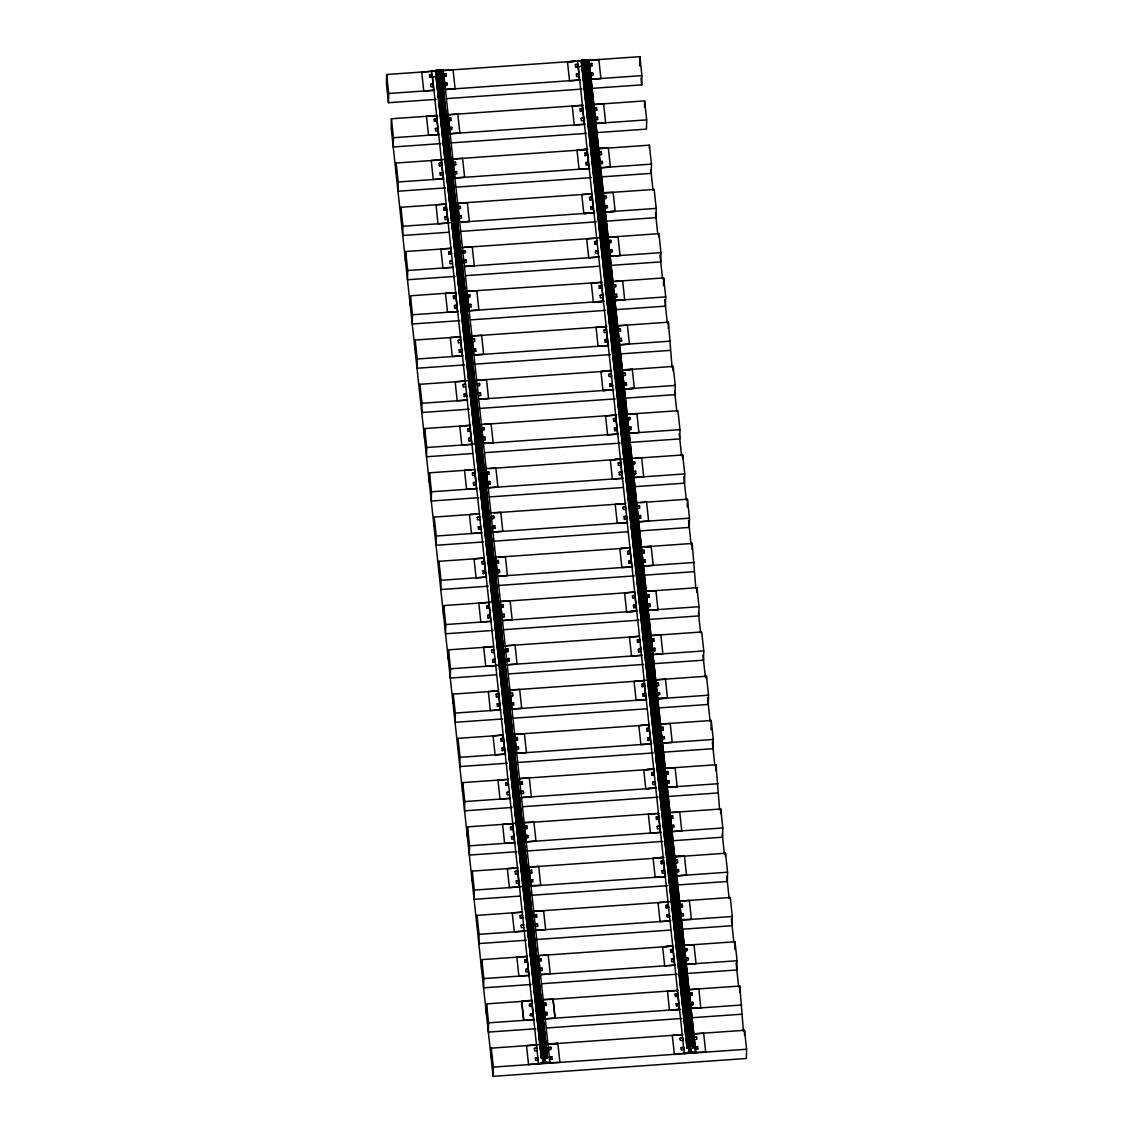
<?xml version="1.0" encoding="UTF-8"?>
<svg xmlns="http://www.w3.org/2000/svg" width="1133" height="1133" viewBox="0 0 1133 1133"><rect width="100%" height="100%" fill="white"/><g stroke="black" fill="none" stroke-linecap="round" stroke-linejoin="round"><path stroke-width="1.5" d="M435.95 71.025L386.65 74.509L386.424 83.757L388.463 102.721L435.95 99.378M388.463 102.721L388.69 93.472L386.65 74.509M437.126 115.538L391.409 118.767L391.182 128.015L493.11 1076.35L746.35 1058.491L746.576 1049.243L744.537 1030.279L693.538 1033.877M391.409 118.767L393.448 137.73L393.222 146.978L440.709 143.622M395.941 172.273L396.168 163.025L441.884 159.795M396.168 163.025L398.207 181.988L397.98 191.236L445.453 187.88M400.7 216.516L400.926 207.282L446.6 204.053M400.926 207.282L402.951 226.246L402.739 235.494L448.456 232.265M405.444 260.774L405.671 251.526L451.401 248.311M405.671 251.526L407.71 270.504L407.483 279.752L454.97 276.395M410.203 305.032L410.429 295.784L456.103 292.569M410.429 295.784L412.469 314.762L412.242 323.996L459.729 320.653M414.961 349.29L415.188 340.042L460.919 336.813M415.188 340.042L417.227 359.005L417.001 368.253L464.488 364.911M419.72 393.548L419.946 384.299L465.621 381.085M429.577 74.82L432.055 74.523L429.577 74.82L429.804 77.299L432.282 76.633L429.804 77.299M419.946 384.299L421.986 403.263L421.759 412.511L469.246 409.169M430.597 84.309L433.075 84.012L430.597 84.309L430.823 86.788L433.288 86.618M431.645 71.337L421.717 72.03L423.756 91.008L433.684 90.3M432.494 77.398L437.395 75.784M424.478 437.805L424.705 428.557L470.422 425.328M434.336 119.078L436.814 118.781L434.336 119.078C432.608 123.582 440.638 120.126 434.562 121.189M424.705 428.557L426.744 447.521L426.518 456.769L472.234 453.54M435.355 128.567L437.834 128.27L435.355 128.567L435.582 131.046L438.046 130.876M436.403 115.594L426.475 116.288L428.515 135.252L438.443 134.558M429.237 482.063L429.464 472.815L471.625 469.841M439.094 163.336L441.573 163.039L439.094 163.336L439.321 165.815L441.799 165.149L439.321 165.815M441.459 71.747L441.388 70.133L547.466 1058.024M429.464 472.815L431.503 491.779L431.276 501.027L478.749 497.67M440.114 172.825L442.592 172.528L440.114 172.825L440.34 175.303M443.13 70.529L453.058 69.821L455.098 88.799L445.17 89.493M441.162 159.852L431.234 160.546L433.273 179.51L443.201 178.816M443.98 76.591L443.768 75.826L446.232 75.769L443.754 76.322M433.996 526.307L434.222 517.073L476.426 514.085M444.773 85.811L447.252 85.258L447.025 83.148L444.561 83.205M442.805 175.119L440.34 174.935M446.005 73.673L443.527 74.212L446.005 73.673L446.232 76.152M443.853 207.594L446.331 207.297L443.853 207.594L444.065 210.072L446.558 209.407L444.065 210.072M447.025 83.148L444.547 83.7M434.222 517.073L436.247 536.036L436.035 545.285L483.508 541.928M444.872 217.083L447.351 216.785L444.872 217.083L445.085 219.561L447.563 219.377M447.889 114.787L457.817 114.079L459.856 133.043L449.928 133.751M445.92 204.11L435.993 204.804L438.032 223.768L447.96 223.074M438.74 570.565L438.967 561.317L482.899 558.229M449.532 130.054L452.01 129.516L451.784 127.406L449.319 127.463L451.784 127.406M450.764 117.917L448.286 118.469L450.764 117.917L450.991 120.41L448.512 120.58L450.991 120.41M448.753 251.823L451.231 251.526L448.753 251.823L448.98 254.302L451.458 253.636L448.98 254.302M438.967 561.317L441.006 580.294L440.779 589.542L488.266 586.186M449.773 261.312L452.251 261.015L449.773 261.312L449.999 263.791L452.464 263.607M452.648 159.031L462.576 158.337L464.615 177.3L454.687 178.008M450.821 248.339L440.893 249.033L442.932 267.997L452.86 267.303M443.499 614.822L443.725 605.574L489.456 602.359M454.291 174.312L456.769 173.774L456.542 171.664L454.078 171.72L456.542 171.664M455.523 162.175L453.044 162.727L455.523 162.175L455.735 164.653L453.271 164.837L455.735 164.653M453.37 296.11L455.848 295.812L453.37 296.11L453.582 298.588L456.075 297.908L453.582 298.588M443.725 605.574L445.765 624.552L445.538 633.786L493.025 630.444M454.39 305.584L456.854 305.287L454.39 305.584L454.602 308.063L457.081 307.397L454.602 308.063M457.406 203.289L467.334 202.595L469.374 221.558L459.46 221.771L457.42 202.793M455.438 292.611L445.496 293.32L447.535 312.283L457.477 311.575M458.029 209.095L460.508 208.543L460.281 206.433L457.817 206.489L460.281 206.433M448.257 659.08L448.484 649.832L492.402 646.731M459.049 218.57L461.528 218.032L461.301 215.921L458.837 215.964L461.301 215.921M458.129 340.367L460.593 340.07L458.129 340.367L458.341 342.846L460.819 342.662M448.484 649.832L450.523 668.796L450.297 678.044L496.027 674.829M459.148 349.842L461.613 349.545L459.148 349.842L459.361 352.321L461.839 351.655L459.361 352.321M460.196 336.869L450.254 337.577L452.294 356.541L462.222 355.833M462.306 247.518L472.234 246.824L474.274 265.788L464.346 266.496M462.703 251.214L465.181 250.662C467.504 253.75 461.329 254.217 462.703 251.214L465.181 250.662M463.949 262.799L463.737 260.193L466.201 260.151L466.428 262.629L463.964 262.304M453.016 703.338L453.242 694.09L498.237 690.918M463.029 384.597L465.507 384.299L463.029 384.597L463.241 387.075L465.72 386.891M453.242 694.09L455.282 713.054L455.055 722.302L502.542 718.959M466.201 260.151L463.723 260.689M464.048 394.072L466.527 393.774L464.048 394.072L464.261 396.55L466.754 395.884L464.261 396.55M468.949 310.768L478.891 310.074L476.851 291.11L466.923 291.308L601.92 282.287M467.532 297.597L470.025 297.058L469.798 294.948L467.32 294.991M457.774 747.596L458.001 738.348L502.995 735.175M467.136 400.062L457.208 400.77L455.169 381.807L468.382 380.617M469.798 294.948L467.306 295.486M467.632 428.869L470.11 428.571L467.632 428.869L467.858 431.347L470.322 431.177M468.34 304.48L470.818 304.423L468.326 304.975M458.001 738.348L460.04 757.311L459.814 766.559L507.301 763.217M471.031 306.916L468.552 307.085L471.031 306.916L470.818 304.423M468.651 438.358L471.13 438.06L468.651 438.358L468.878 440.836L471.356 440.171L468.878 440.836M471.682 335.807L481.61 335.354L483.635 354.332L473.707 355.026L608.747 345.508M469.699 425.385L459.771 426.079L461.811 445.042L471.739 444.348L469.713 424.889M472.291 341.854L474.769 341.316L474.543 339.206L472.079 339.249L474.543 339.206M462.533 791.854L462.76 782.606L508.25 779.391M472.39 473.127L474.869 472.829L472.39 473.127L472.617 475.605L475.081 475.435M475.563 348.681L473.084 349.233L475.563 348.681L475.789 351.159L473.311 351.343L475.789 351.159M462.76 782.606L464.799 801.569L464.572 810.817L512.045 807.461M473.41 482.616L475.888 482.318L473.41 482.616L473.636 485.094L476.115 484.428L473.636 485.094M474.458 469.643L464.53 470.337L466.569 489.3L476.497 488.606M476.582 380.051L486.51 379.597L488.55 398.561L478.622 399.255M476.979 383.974L479.457 383.436C481.766 386.523 475.591 386.99 476.979 383.974L479.457 383.436M477.999 393.463L480.477 392.91L480.689 395.403L478.225 395.573L477.999 393.463L480.477 392.91M467.292 836.097L467.518 826.863L513.192 823.634M478.225 395.573L480.689 395.403M477.305 517.356L479.769 517.059L477.305 517.356L477.517 519.835L479.981 519.665M467.518 826.863L469.544 845.827L469.331 855.075L516.804 851.719M478.324 526.845L480.789 526.548L478.324 526.845L478.537 529.323L481.015 528.658L478.537 529.323M481.185 424.323L491.113 423.869L493.152 442.833L483.239 443.045L481.199 424.082M479.372 513.872L469.43 514.566L471.47 533.53L481.398 532.836M481.808 430.37L484.287 429.818L484.06 427.707L481.596 427.764L484.06 427.707M472.036 880.355L472.263 871.107L517.993 867.892M481.907 561.642L484.386 561.345L481.907 561.642L482.12 564.121L484.598 563.951M485.08 437.196L482.601 437.749L485.08 437.196L485.306 439.675L482.828 439.845L485.306 439.675M472.263 871.107L474.302 890.085L474.076 899.333L519.806 896.104M482.927 571.117L485.406 570.82L482.927 571.117L483.14 573.61L485.632 572.93L483.14 573.61M485.944 468.58L495.872 468.127L497.911 487.091L487.983 487.799M483.975 557.903L474.047 558.852L476.087 577.816L486.015 577.122M476.795 924.613L477.021 915.365L522.695 912.15M488.819 471.965L486.34 472.518L488.819 471.965L489.031 474.444L486.581 474.132M486.666 605.9L489.144 605.603L486.666 605.9L486.878 608.379L489.371 607.699L486.878 608.379M489.838 481.454L487.36 482.007L489.838 481.454L490.051 483.933L487.587 484.103L490.051 483.933M477.021 915.365L479.061 934.343L478.834 943.577L526.321 940.234M487.686 615.375L490.15 615.077L487.686 615.375L487.898 617.853L490.377 617.188L487.898 617.853M488.734 602.402L478.792 603.11L480.831 622.074L490.773 621.366M490.858 512.81L500.786 512.357L502.811 531.32L492.883 532.028M491.24 516.747L493.719 516.195C496.042 519.282 489.867 519.75 491.24 516.747L493.719 516.195M481.553 968.871L481.78 959.623L527.511 956.408M492.26 526.236L494.739 525.684L494.965 528.162L492.487 528.332L492.26 526.236L494.739 525.684M492.487 528.332L494.965 528.162M491.566 650.13L494.045 649.832L491.566 650.13L491.793 652.608L494.257 652.438M481.78 959.623L483.819 978.586L483.593 987.834L531.08 984.492M492.586 659.604L495.064 659.307L492.586 659.604L492.798 662.083L495.291 661.417L492.798 662.083M495.461 557.096L505.389 556.643L507.428 575.606L497.5 576.3M493.648 646.391L483.706 647.34L485.745 666.303L495.673 665.609M486.312 1013.129L486.539 1003.88L532.213 1000.666M498.336 560.481L495.857 561.033L498.336 560.481L498.548 562.959L496.084 563.129L498.548 562.959M496.169 694.402L498.647 694.104L496.169 694.402L496.396 696.88L498.874 696.214L496.396 696.88M499.356 569.97L496.877 570.508L499.356 569.97L499.568 572.448L497.104 572.618L499.568 572.448M486.539 1003.88L488.578 1022.844L488.351 1032.092L535.838 1028.75M497.189 703.89L499.667 703.593L497.189 703.89L497.415 706.369L499.894 705.703L497.415 706.369M500.219 601.354L510.147 600.901L512.187 619.864L502.245 620.558M498.251 690.663L488.309 691.612L490.348 710.589L500.276 709.881L498.251 690.422M491.071 1057.386L491.297 1048.138L537.014 1044.909M503.094 604.739L500.602 605.277L503.094 604.739L503.307 607.217L500.828 607.387L503.307 607.217M500.928 738.659L503.406 738.362L500.928 738.659L501.154 741.138L503.633 740.472L501.154 741.138M504.114 614.228L501.622 614.766L504.114 614.228L504.327 616.706L501.848 616.876L504.327 616.706M493.11 1076.35L493.337 1067.102L491.297 1048.138M501.947 748.148L504.426 747.851L501.947 748.148L502.174 750.627L504.652 749.961L502.174 750.627M505.12 645.824L515.048 645.13L517.087 664.094L507.159 664.788M503.01 734.92L493.067 735.869L495.107 754.847L505.035 754.139M505.516 649.521L507.995 648.968L508.207 651.447L505.743 651.617L505.516 649.521L507.995 648.968M505.743 651.617L508.207 651.447M506.536 658.995L509.014 658.457L509.227 660.936L506.763 661.106L506.536 658.995L509.014 658.457M506.763 661.106L509.227 660.936M505.842 782.889L508.306 782.591L505.842 782.889L506.054 785.367L508.533 784.702L506.054 785.367M506.862 792.378L509.326 792.08L506.862 792.378L507.074 794.856L509.553 794.686M509.723 690.11L519.65 689.402L521.69 708.38L511.762 709.074M507.91 779.405L497.968 780.099L500.007 799.077L509.949 798.368M511.365 705.392L513.844 704.839L513.617 702.729L511.153 702.786L513.617 702.729M512.598 693.254L510.133 693.297L512.598 693.254L512.824 695.733L510.346 695.903M512.824 695.733L510.36 695.407M510.445 827.175L512.923 826.878L510.445 827.175L510.657 829.653L513.15 828.988L510.657 829.653M511.465 836.664L513.943 836.366L511.465 836.664L511.677 839.142L514.155 838.958M514.481 734.368L524.409 733.66L526.448 752.624L516.521 753.332M512.513 823.691L502.585 824.385L504.624 843.349L514.552 842.655M516.124 749.635L518.602 749.097L518.376 746.987L515.912 747.044M514.892 737.555L517.356 737.498L514.878 738.05M517.583 739.991L515.104 740.161L517.583 739.991L517.356 737.498M515.203 871.433L517.682 871.135L515.203 871.433L515.416 873.911L517.908 873.246L515.416 873.911M518.376 746.987L515.897 747.539M516.223 880.908L518.702 880.61L516.223 880.908L516.436 883.4L518.914 883.216M517.271 867.935L507.343 868.643L509.383 887.606L519.311 886.912M519.381 778.598L529.323 777.889L531.363 796.867L521.421 797.561M519.778 782.28L522.271 781.742L522.483 784.22L520.005 784.39L519.778 782.28L522.271 781.742M520.005 784.39L522.483 784.22M520.798 791.769L523.29 791.216C525.599 794.304 519.424 794.771 520.798 791.769L523.29 791.216M520.104 915.662L522.582 915.365L520.104 915.662L520.33 918.141L522.809 917.475L520.33 918.141M521.123 925.151L523.602 924.854L521.123 925.151L521.35 927.63L523.814 927.445M522.171 912.178L512.243 912.872L514.283 931.836L524.211 931.142M525.641 838.151L528.12 837.613L527.893 835.503L525.429 835.545L527.893 835.503M526.038 841.847L535.966 841.139L533.926 822.176L524.013 822.374L526.038 841.592M526.873 826.014L524.395 826.566L526.873 826.014L527.086 828.492L524.621 828.676L527.086 828.492M524.721 959.948L527.185 959.651L524.721 959.948L524.933 962.427L527.411 961.747L524.933 962.427M525.74 969.423L528.205 969.126L525.74 969.423L525.953 971.902L528.417 971.732M528.757 867.127L538.685 866.433L540.724 885.397L530.796 885.595L528.757 866.632M526.788 956.45L516.846 957.158L518.886 976.122L528.814 975.414M530.4 882.409L532.878 881.856L532.652 879.76L530.173 879.803L532.652 879.76M531.632 870.271L529.153 870.824L531.632 870.271L531.844 872.75L529.38 872.92L531.844 872.75M529.847 1006.274L532.326 1005.977L529.692 1006.302M530.485 1014.049C538.133 1011.684 524.126 1015.876 533.176 1015.989M533.657 911.357L543.585 910.663L545.624 929.626L535.697 930.335M534.054 915.053L536.532 914.501L536.759 916.979L534.28 917.163L534.054 915.053L536.532 914.501M534.28 917.163L536.759 916.979M535.3 926.638L535.088 924.032L537.552 923.99L537.778 926.468L535.314 926.143M533.572 1019.672L523.644 1020.38L521.605 1001.402L531.703 1000.184L533.586 1019.431M534.379 1048.436L536.858 1048.138L534.379 1048.436L534.592 1050.914L537.07 1050.73M537.552 923.99L535.073 924.528M535.399 1057.91L537.878 1057.613L535.399 1057.91L535.612 1060.389L538.09 1060.219M538.26 955.643L548.202 954.949L550.227 973.913L540.299 974.607M536.447 1044.938L526.519 1045.646L528.559 1064.609L538.501 1063.405M538.883 961.435L541.362 960.897L541.135 958.787L538.671 958.83L538.274 955.147M539.903 970.924L542.381 970.372L542.155 968.262L539.69 968.318L542.155 968.262M538.487 1063.901L543.401 1062.06L543.274 1058.123M541.135 958.787L538.657 959.325M543.585 1003.073L546.035 1003.385L543.429 1003.087M544.817 1015.154L547.14 1014.63M545.058 1018.864L555.142 1018.142L553.102 999.179L543.033 999.405L545.072 1018.624M545.894 1003.413L546.262 1005.495L543.656 1005.198M546.12 1005.141L545.894 1003.045M546.913 1012.902L547.14 1014.998L547.069 1012.505L544.449 1012.576L547.069 1012.505M547.933 1044.13L557.861 1043.422L559.9 1062.4L549.972 1062.598M548.33 1047.813L550.808 1047.274C553.116 1050.362 546.942 1050.829 548.33 1047.813L550.808 1047.274M549.349 1057.301L551.828 1056.749L552.04 1059.228L549.576 1059.412L549.349 1057.301L551.828 1056.749M549.576 1059.412L552.04 1059.228M549.972 1063.094L549.987 1062.372L545.129 1061.933L544.392 1056.792M575.38 64.623L577.844 64.326L575.38 64.623L575.592 67.102L578.071 66.436L575.592 67.102M576.4 74.112L578.864 73.815L576.4 74.112L576.612 76.591L579.076 76.407M577.448 61.14L567.506 61.833L569.545 80.797L579.473 80.103L577.448 60.644M578.269 67.187L581.555 65.941M581.073 60.502L581.753 62.074M580.124 108.881L582.603 108.584L580.124 108.881L580.351 111.36L582.829 110.694L580.351 111.36M581.144 118.37L583.622 118.073L581.144 118.37L581.371 120.849L583.835 120.665M582.192 105.397L572.264 106.091L574.304 125.055L584.231 124.361M584.883 153.139L587.361 152.842L584.883 153.139L585.11 155.618L587.588 154.952L585.11 155.618M587.248 61.536L587.276 60.007L693.254 1047.813L586.979 59.865L581.356 60.304L687.037 1048.266L689.416 1048.549L689.36 1051.679L689.062 1047.912M585.903 162.614L588.381 162.316L585.903 162.614L586.129 165.106L588.594 164.922M590.959 79.296L600.887 78.588L598.861 59.624L588.933 59.837L589.542 66.125L592.021 65.572L589.542 66.125M577.023 150.349L586.965 149.145L577.023 150.349L579.062 169.313L588.99 168.619M589.755 66.38L695.761 1052.897M590.335 73.503L592.814 72.951C595.137 76.038 588.962 76.506 590.335 73.503L592.814 72.951M591.794 63.462L589.316 64.014L591.794 63.462L592.021 65.941M589.642 197.397L592.12 197.1L589.642 197.397L589.868 199.875L592.347 199.196L589.868 199.875M590.661 206.872L593.14 206.574L590.661 206.872L590.874 209.35L593.352 209.18M593.678 104.576L603.606 103.882L605.645 122.846L595.717 123.554M591.709 193.899L581.781 194.607L583.821 213.571L593.749 212.862L583.821 213.571M596.553 107.72L594.074 108.272L596.553 107.72L596.779 110.198L594.301 110.383L596.779 110.198M594.556 241.626L597.02 241.329L594.556 241.626L594.768 244.105L597.247 243.439L594.768 244.105M597.573 117.209L595.094 117.747L597.573 117.209L597.799 119.687L595.335 119.362M595.576 251.101L598.04 250.804L595.576 251.101C593.862 254.486 600.164 254.061 598.026 251.299M596.609 238.128L586.682 238.836L588.721 257.8L598.649 257.106M598.833 152.53L601.311 151.978L601.538 154.456L599.06 154.626L598.833 152.53L601.311 151.978M599.06 154.626L601.538 154.456M600.079 164.115L602.558 163.563L602.331 161.467L599.867 161.509M600.476 167.797L610.404 167.103L608.364 148.14L598.451 148.338L608.364 148.14M599.159 285.898L601.637 285.601L599.159 285.898L599.371 288.377L601.864 287.711L599.371 288.377M602.331 161.467L599.853 162.005M600.178 295.387L602.657 295.09L600.178 295.387L600.391 297.866L602.869 297.696M601.226 282.414L591.299 283.108L593.338 302.086L603.266 301.378L593.338 302.086M603.592 196.774L606.07 196.236C608.393 199.323 602.218 199.79 603.592 196.774L606.07 196.236M604.611 206.263L607.09 205.724C609.412 208.798 603.238 209.265 604.611 206.263L607.09 205.724M603.917 330.156L606.382 329.859L603.917 330.156L604.13 332.635L606.608 332.465M604.937 339.645L607.401 339.348L604.937 339.645L605.149 342.124L607.628 341.458L605.149 342.124M608.095 237.321L618.037 236.627L620.063 255.591L610.135 256.285M605.985 326.672L596.043 327.366L598.082 346.344L608.024 345.636M608.718 243.113L611.197 242.575L610.97 240.465L608.506 240.522L610.97 240.465M609.738 252.602L612.217 252.05L611.99 249.954L609.526 249.996L611.99 249.954M608.818 374.386L611.296 374.088L608.818 374.386C607.104 377.771 613.42 377.346 611.282 374.584M609.837 383.875L612.316 383.577L609.837 383.875L610.05 386.353L612.542 385.687L610.05 386.353M612.712 281.607L622.64 280.899L624.68 299.877L614.752 300.571L624.68 299.877M613.109 285.289L615.587 284.751C617.896 287.839 611.721 288.292 613.109 285.289L615.587 284.751M614.128 294.778L616.607 294.226L616.819 296.704L614.355 296.888L614.128 294.778L616.607 294.226M614.355 296.888L616.819 296.704M613.42 418.672L615.899 418.374L613.42 418.672L613.647 421.15M614.44 428.161L616.918 427.863L614.44 428.161L614.667 430.639L617.145 429.959L614.667 430.639M617.457 325.865L627.399 325.157L629.438 344.12L619.496 344.829M615.488 415.188L605.56 415.882L607.6 434.845L617.527 434.151M618.08 331.657L620.572 331.105L620.346 328.995L617.867 329.052M616.111 420.98L613.647 420.782M620.346 328.995L617.853 329.547M618.179 462.93L620.657 462.632L618.179 462.93L618.406 465.408L620.87 465.238M621.366 338.484L618.887 338.54L621.366 338.484L621.578 340.962L619.1 341.132M621.578 340.962L619.114 340.651M619.199 472.404L621.677 472.107L619.199 472.404L619.425 474.897L621.904 474.217L619.425 474.897M622.371 369.84L632.299 369.386L634.338 388.364L624.41 389.058L634.338 388.364M610.319 460.14L620.261 458.936L610.319 460.14L612.358 479.103L622.286 478.409M622.994 375.887L625.473 375.335L625.246 373.239L622.782 373.281L625.246 373.239M623.093 507.159L625.558 506.862L623.093 507.159C621.38 510.53 627.682 510.119 625.558 507.357M626.266 382.713L623.787 383.266L626.266 382.713L626.478 385.192L624.014 385.376L626.478 385.192M624.113 516.648L626.577 516.351L624.113 516.648L624.325 519.126L626.804 518.447L624.325 519.126M626.988 414.126L636.902 413.672L638.941 432.636L629.013 433.344M625.161 503.675L615.219 504.369L617.258 523.333L627.2 522.639M627.37 418.063L629.849 417.511C632.172 420.598 625.997 421.065 627.37 418.063L629.849 417.511M628.39 427.538L630.869 426.999L631.095 429.478L628.617 429.648L628.39 427.538L630.869 426.999M628.617 429.648L631.095 429.478M627.696 551.445L630.175 551.148L627.696 551.445L627.909 553.924L630.401 553.244L627.909 553.924M639.663 65.898L639.89 56.65L438.825 70.827M628.716 560.92L631.194 560.623L628.716 560.92L628.928 563.398L631.421 562.733L628.928 563.398M631.732 458.383L641.66 457.93L643.7 476.894L633.772 477.588M629.764 547.706L619.836 548.655L621.875 567.619L631.803 566.911M632.129 462.321L634.607 461.768C636.93 464.856 630.755 465.323 632.129 462.321L634.607 461.768M592.46 88.332L641.703 84.862L641.929 75.614L639.89 56.65M633.149 471.795L635.627 471.257L635.854 473.736L633.375 473.906L633.149 471.795L635.627 471.257M633.375 473.906L635.854 473.736M632.455 595.689L634.933 595.391L632.455 595.689L632.667 598.182L635.146 597.997M644.493 107.068L644.649 100.908L593.65 104.505M633.474 605.178L635.953 604.88L633.474 605.178L633.687 607.656L636.179 606.991L633.687 607.656M634.522 591.964L624.595 592.899L626.634 611.877L636.562 611.169L626.634 611.877M636.647 502.613L646.575 502.16L648.614 521.123L638.672 521.831M637.256 508.66L639.748 508.108L639.522 505.998L637.043 506.054L639.522 505.998M644.649 100.908L646.688 119.871L646.461 129.12L597.218 132.589M637.355 639.933L639.833 639.635L637.355 639.933L637.582 642.411L640.06 641.731L637.582 642.411M640.542 515.487L638.049 516.025L640.542 515.487L640.754 517.965L638.276 518.135L640.754 517.965M649.336 148.239L649.407 145.166L598.408 148.763M638.375 649.407L640.853 649.11L638.375 649.407L638.601 651.886L641.08 651.22L638.601 651.886M641.25 546.885L651.178 546.446L653.217 565.409L643.289 566.103M639.437 636.194L629.495 637.143L631.534 656.106L641.462 655.398M649.407 145.166L651.447 164.129L651.22 173.377L600.221 176.975M644.125 550.284L641.646 550.822L644.125 550.284L644.337 552.762L641.873 552.932L644.337 552.762M641.972 684.205L644.436 683.907L641.972 684.205L642.184 686.683L644.663 686.017L642.184 686.683M645.144 559.759L642.68 559.815L645.144 559.759L645.357 562.237L642.893 562.421M645.357 562.237L642.907 561.926M642.992 693.693L645.456 693.396L642.992 693.693L643.204 696.172L645.683 695.506L643.204 696.172M646.008 591.398L655.936 590.69L657.976 609.667L648.048 610.361L657.976 609.667M644.04 680.721L634.098 681.415L636.137 700.378L646.065 699.684L636.137 700.378M646.405 595.08L648.883 594.542L649.096 597.02L646.631 597.19L646.405 595.08L648.883 594.542M646.631 597.19L649.096 597.02M602.968 193.021L654.166 189.423L656.205 208.387L655.979 217.635L604.98 221.232M646.716 728.462L649.195 728.165L646.716 728.462L646.943 730.941L649.421 730.275L646.943 730.941M647.425 604.073L649.903 604.016L647.425 604.569M658.84 236.755L658.924 233.667L607.925 237.264M650.115 606.495L647.651 606.679L650.115 606.495L649.903 604.016M647.736 737.951L650.215 737.654L647.736 737.951L647.963 740.43L650.441 739.75L647.963 740.43M648.798 724.723L638.856 725.672L640.896 744.636L650.824 743.942L648.798 724.483M650.909 635.627L660.836 634.919L662.876 653.897L652.948 654.591M658.924 233.667L660.964 252.645L660.737 261.893L609.738 265.476M653.783 638.771L651.305 639.309L653.783 638.771L654.01 641.25L651.532 641.42L654.01 641.25M651.631 772.692L654.109 772.394L651.631 772.692L651.843 775.17L654.336 774.505L651.843 775.17M663.485 285.629L663.669 277.925L612.486 281.536M654.803 648.246L652.325 648.798L654.803 648.246L655.016 650.724L652.551 650.909L655.016 650.724M652.65 782.181L655.129 781.883L652.65 782.181C650.937 785.551 657.239 785.141 655.115 782.379M655.511 679.913L665.453 679.205L667.479 698.169L657.551 698.877M654.322 775L653.713 768.712L643.771 769.902L645.796 788.865L655.752 787.676L645.796 788.865M655.908 683.596L658.386 683.043L658.613 685.522L656.134 685.706L655.908 683.596L658.386 683.043M656.134 685.706L658.613 685.522M663.669 277.925L665.708 296.903L665.482 306.137L616.253 309.621M656.928 693.084L659.406 692.532C661.729 695.62 655.554 696.087 656.928 693.084L659.406 692.532M656.234 816.978L658.712 816.681L656.234 816.978L656.46 819.456L658.939 818.791L656.46 819.456M668.286 328.343L668.428 322.183L617.428 325.78M657.253 826.453L659.732 826.155L657.253 826.453L657.466 828.931L659.944 828.761M660.27 724.157L670.198 723.463L672.237 742.427L662.309 743.135M658.301 813.48L648.373 814.188L650.413 833.152L660.341 832.458M660.666 727.853L663.145 727.301L663.371 729.779L660.893 729.964L660.666 727.853L663.145 727.301M660.893 729.964L663.371 729.779M672.053 367.262L668.428 322.183M661.686 737.328L664.165 736.79C666.487 739.877 660.312 740.345 661.686 737.328L664.165 736.79M660.992 861.236L663.471 860.938L660.992 861.236L661.205 863.714L663.697 863.034L661.205 863.714M673.073 371.058L673.186 366.441L623.773 369.924M662.012 870.71L664.49 870.413L662.012 870.71L662.224 873.189L664.703 873.019M653.132 858.446L663.074 857.242L653.132 858.446L655.171 877.409L665.099 876.701M673.186 366.441L675.226 385.404L674.999 394.652L624 398.25M666.827 783.668L669.306 783.13L669.079 781.019L666.601 781.076L669.079 781.019M668.059 771.531L665.581 772.083L668.059 771.531L668.272 774.009L665.807 774.193L668.272 774.009M665.892 905.465L668.371 905.168L665.892 905.465L666.119 907.944L668.597 907.278L666.119 907.944M666.912 914.94L669.391 914.643L666.912 914.94C665.198 918.325 671.515 917.9 669.376 915.138M669.787 812.673L679.715 811.979L681.754 830.942L671.827 831.636M667.96 901.967L658.032 902.675L660.072 921.639L670 920.945M670.184 816.369L672.662 815.817L672.875 818.295L670.41 818.465L670.184 816.369L672.662 815.817M670.41 818.465L672.875 818.295M628.702 414.168L677.945 410.698L679.984 429.662L679.758 438.91L628.758 442.507M671.43 827.954L673.908 827.402L673.682 825.306L671.218 825.348M670.509 949.737L672.974 949.44L670.509 949.737L670.722 952.216L673.2 951.55L670.722 952.216M673.682 825.306L671.203 825.844M682.633 458.029L682.703 454.956L635.046 458.313L641.66 457.93M671.529 959.226L673.993 958.929L671.529 959.226L671.742 961.705L674.22 961.535M662.635 946.947L672.591 945.758L662.635 946.947L664.674 965.925L674.617 965.217M674.942 860.613L677.421 860.074L677.633 862.553L675.169 862.723L674.942 860.613L677.421 860.074M675.169 862.723L677.633 862.553M682.703 454.956L684.743 473.92L684.516 483.168L633.517 486.765M675.962 870.102L678.44 869.549C680.749 872.637 674.574 873.104 675.962 870.102L678.44 869.549M676.585 875.894L686.513 875.2L684.474 856.236L674.56 856.435L684.474 856.236M675.268 993.995L677.888 993.669L675.268 993.995L675.48 996.474L678.101 996.275L675.636 996.077M687.264 506.918L687.462 499.214L639.947 502.627M675.41 994.349L675.636 996.459M678.738 1003.682L676.274 1003.852L678.894 1003.654M676.415 1003.824L676.642 1005.934M676.656 1005.566L676.288 1003.484M677.336 990.511L679.375 1009.22M679.446 901.16L689.374 900.466L691.413 919.43L681.5 919.628M677.477 990.483L667.394 991.205M687.462 499.214L689.501 518.178L689.275 527.426L640.032 530.895M681.089 916.441L683.567 915.889L683.341 913.793L680.876 913.835L683.341 913.793M679.12 1005.764L676.514 1005.594M669.433 1010.169L679.517 1009.446L669.433 1010.169L667.549 991.177M682.321 904.304L679.842 904.856L682.321 904.304L682.548 906.782L680.069 906.952L682.548 906.782M680.168 1038.225L682.647 1037.927L680.168 1038.225C678.455 1041.609 684.771 1041.185 682.633 1038.423M692.065 549.632L692.221 543.458L644.564 546.828L651.178 546.446M681.188 1047.713L683.666 1047.416L681.188 1047.713C679.474 1051.084 685.791 1050.673 683.652 1047.912M682.236 1034.741L672.308 1035.435L674.347 1054.412L684.29 1053.208M684.445 949.128L686.938 948.59C689.246 951.678 683.072 952.131 684.445 949.128L686.938 948.59M695.846 588.537L692.221 543.458M685.465 958.617L687.958 958.065C690.266 961.152 684.091 961.62 685.465 958.617L687.958 958.065M686.088 964.41L696.03 963.701L693.991 944.738L684.063 944.95L693.991 944.738M684.275 1053.704L689.19 1051.849L688.935 1048.266M696.866 592.347L696.965 587.715L645.966 591.313M688.807 989.704L698.891 988.967L700.775 1007.959L691.017 1008.143M689.431 995.496L691.909 995.312L691.682 993.216M696.965 587.715L699.004 606.693L698.778 615.927L647.779 619.524M691.838 992.82L689.204 993.386L691.838 992.82L692.051 995.298M692.702 1002.691L690.238 1002.379L692.844 1002.677M692.929 1004.433L692.702 1002.323M692.858 1002.294L693.07 1004.773L690.45 1004.971M693.722 1033.933L703.65 1033.225L705.689 1052.189L695.775 1052.401M650.54 635.585L701.724 631.973L703.763 650.937L703.536 660.185L652.537 663.782M694.345 1039.726L696.823 1039.173L696.597 1037.077L694.132 1037.12L696.597 1037.077M706.411 679.318L706.482 676.231L655.483 679.828M697.616 1046.552L695.138 1047.104L697.616 1046.552L697.829 1049.031L695.365 1049.215L697.829 1049.031M706.482 676.231L708.522 695.195L708.295 704.443L657.296 708.04M711.014 729.737L711.241 720.489L660.057 724.1M711.241 720.489L713.28 739.452L713.054 748.701L663.811 752.17M715.844 770.907L715.999 764.747L664.929 768.344M719.625 809.812L715.999 764.747M720.645 813.621L720.758 809.004L669.561 812.616M720.758 809.004L722.797 827.968L722.571 837.216L671.572 840.813M725.432 856.336L725.517 853.248L672.747 856.973M725.517 853.248L727.556 872.226L727.329 881.474L676.33 885.071M679.078 901.117L730.261 897.506L732.3 916.484L732.074 925.718L681.075 929.315M734.835 949.468L735.02 941.764L684.02 945.361M735.02 941.764L737.059 960.727L736.832 969.975L687.589 973.445M739.637 992.182L739.778 986.022L688.595 989.633M743.404 1031.101L739.778 986.022M744.423 1034.896L744.537 1030.279M543.571 1061.904C545.469 1058.194 541.291 1059.015 541.291 1056.99L435.44 70.572L441.346 70.104M690.762 1051.636L690.847 1048.45L693.113 1047.898L586.767 59.865M541.347 1056.919L547.494 1056.523M687.136 1046.694L687.844 1046.425L581.541 60.247L687.363 1046.566M435.44 70.572L541.362 1058.534M600.957 371.596L610.899 370.406L600.957 371.596L602.997 390.573L612.925 389.865L602.997 390.573M529.465 1004.192C536.036 1004.489 526.831 1002.889 529.833 1006.656M542.07 1056.692L436.063 70.43M693.283 1046.311L687.604 1046.51L581.852 60.205M438.4 70.232L544.916 1056.452L438.91 70.189M584.189 60.007L690.181 1046.283L691.484 1046.198L585.478 59.922M431.659 71.082L443.145 70.274M567.506 61.833L581.753 60.828M584.614 60.63L598.861 59.624M388.69 93.472L434.406 90.258M444.972 89.507L580.379 79.961M590.93 79.211L641.929 75.614M446.501 98.628L581.909 89.082M447.677 114.801L583.098 105.242M393.448 137.73L439.165 134.501M449.716 133.765L585.138 124.219M595.689 123.469L646.688 119.871M449.489 143.013L586.667 133.34M441.176 159.597L444.448 159.371M452.435 159.045L587.857 149.499M398.207 181.988L443.881 178.773M454.418 178.023L589.698 168.477M600.263 167.741L651.447 164.129M454.248 187.271L591.426 177.598M457.137 203.317L592.403 193.771M451.246 222.592L447.96 222.819L445.935 203.614M402.951 226.246L448.682 223.017M459.233 222.28L594.655 212.721M605.206 211.984L656.205 208.387M615.162 211.361L605.234 212.055L615.162 211.361L613.123 192.398L603.209 192.596M460.763 231.401L596.185 221.841M596.624 237.888L599.909 237.661M461.952 247.561L597.36 238.015M407.71 270.504L453.384 267.275M463.935 266.538L599.201 256.993M609.766 256.256L660.964 252.645M465.521 275.659L599.173 266.227M412.469 314.762L458.199 311.533M468.75 310.782L604.158 301.236M614.709 300.486L665.708 296.903M470.28 319.903L605.702 310.357M473.226 335.949L606.877 326.531M417.227 359.005L463.114 355.776M619.284 344.758L670.467 341.146M475.039 364.16L610.446 354.615M620.997 353.864L670.24 350.394M478.239 380.178L611.438 370.803M624.028 369.981L632.299 369.386M421.986 403.263L467.702 400.048M478.268 399.298L613.675 389.752M624.226 389.001L675.226 385.404M478.041 408.546L615.205 398.873M484.499 424.337L616.394 415.032M471.753 444.108L475.024 443.867M426.744 447.521L472.419 444.306M482.955 443.555L618.236 434.024M628.801 433.273L679.984 429.662M484.556 452.676L619.963 443.13M489.187 468.595L623.532 458.964M431.503 491.779L477.22 488.55M487.771 487.813L623.192 478.253M633.744 477.517L684.743 473.92M489.3 496.934L622.966 487.502M494.002 512.852L625.912 503.548M436.247 536.036L481.936 532.807M492.473 532.071L627.739 522.525M638.304 521.789L689.501 518.178M494.059 541.192L627.724 531.759M498.704 557.11L626.946 548.06M619.836 548.655L626.45 548.188M441.006 580.294L486.737 577.065M497.288 576.315L632.696 566.769M643.247 566.033L694.26 562.435M498.817 585.449L634.239 575.89M644.79 575.153L694.033 571.683M488.734 602.161L492.019 601.92M500.007 601.609L632.865 592.318M445.765 624.552L491.439 621.323M501.99 620.587L637.256 611.041M647.821 610.29L699.004 606.693M501.82 629.821L638.998 620.148M504.709 645.867L638.219 636.449M495.673 665.354L498.959 665.128M450.523 668.796L496.254 665.581M506.805 664.83L642.213 655.285M652.764 654.534L703.763 650.937M508.335 673.951L643.742 664.405M644.04 680.466L647.325 680.239M509.524 690.124L644.932 680.579M455.282 713.054L500.956 709.839M511.493 709.088L646.773 699.557M657.338 698.806L708.522 695.195M513.093 718.209L646.745 708.791M514.212 734.382L649.492 724.837M460.04 757.311L505.757 754.082M516.308 753.346L651.73 743.8M662.281 743.05L713.28 739.452M517.852 762.467L653.259 752.921M518.772 778.654L654.364 769.095M643.771 769.902L653.699 769.208M675.112 767.692L665.184 768.401L675.112 767.692L677.152 786.656L667.224 787.364L677.152 786.656M464.799 801.569L510.473 798.354M521.01 797.604L656.29 788.058M666.855 787.322L718.039 783.71M522.596 806.724L658.018 797.179M668.569 796.428L717.812 792.958M512.513 823.436L515.798 823.209M523.729 822.898L658.995 813.352M469.544 845.827L515.274 842.598M525.825 841.861L661.247 832.302M671.798 831.565L722.797 827.968M525.599 851.095L662.777 841.422M528.544 867.142L663.952 857.596M522.596 886.431L519.311 886.657L517.285 867.439M474.302 890.085L519.976 886.856M530.527 886.119L665.793 876.574M676.359 875.837L727.556 872.226M532.113 895.24L667.535 885.68M667.974 901.726L671.246 901.486M533.246 911.399L668.512 901.868M524.225 930.887L527.496 930.66M479.061 934.343L524.791 931.114M535.342 930.363L670.75 920.817M681.301 920.081L732.3 916.484M536.872 939.484L670.524 930.066M538.062 955.657L673.469 946.112M483.819 978.586L529.493 975.371M540.03 974.635L675.31 965.089M685.876 964.339L737.059 960.727M541.631 983.741L677.038 974.196M542.749 999.915L678.03 990.384M488.578 1022.844L534.294 1019.629M544.86 1018.879L680.267 1009.333M690.818 1008.582L741.818 1004.985M546.389 1027.999L681.797 1018.454M692.348 1017.703L741.591 1014.233M536.447 1044.697L539.733 1044.456M549.335 1044.045L682.987 1034.613M543.84 1060.488L544.775 1060.431M689.615 1050.277L690.564 1050.22M493.337 1067.102L746.576 1049.243M439.689 70.133L545.695 1056.409L439.179 70.161M547.423 1044.003L557.861 1043.422M440.978 70.076L547.041 1056.353M657.565 698.381L667.479 698.169M690.464 1004.475L693.084 1004.405M690.861 1008.172L700.93 1007.945M690.181 1046.255L584.699 59.964M440.751 75.812L443.98 76.095L549.972 1062.867L538.487 1063.66L432.509 76.902M695.775 1052.146L690.918 1051.721L690.479 1048.195M544.973 1061.862L545.072 1058.661L547.324 1058.123L441.148 70.076M640.966 77.965L641.703 84.862M650.852 169.922L653.033 190.231M655.441 212.707L657.791 234.489M659.987 254.996L662.55 278.746M664.788 299.579L667.295 323.004M674.645 391.381L676.812 411.52M679.205 433.741L681.57 455.763M683.808 476.611L686.329 500.021M688.524 520.529L691.088 544.279M698.41 612.486L700.591 632.795M703.012 655.271L705.349 677.052M707.558 697.546L710.108 721.31M712.345 742.143L714.866 765.554M722.217 833.93L724.384 854.07M726.763 876.291L729.142 898.327M731.38 919.16L733.887 942.585M736.096 963.078L738.645 986.843M588.933 59.837L695.761 1052.642L684.275 1053.463L578.283 66.691M586.512 59.879L692.518 1046.141M586.257 59.879L692.263 1046.156M585.988 59.893L691.994 1046.17M585.733 59.907L691.739 1046.184M585.223 59.936L691.229 1046.212M584.954 59.95L690.96 1046.226M583.665 60.049L689.671 1046.325M583.41 60.063L689.416 1046.34M689.246 1046.637L689.629 1050.149M583.141 60.091L689.147 1046.368M689.246 1046.765L689.501 1051.169M582.886 60.106L688.892 1046.382M582.631 60.134L688.637 1046.41M582.376 60.162L688.368 1046.439M582.107 60.191L688.113 1046.453M581.102 60.46L687.15 1048.322M582.206 104.902L584.246 124.106M586.965 149.145L589.004 168.364M591.723 193.403L593.749 212.622M597.006 241.825L597.233 243.935M601.241 281.919L603.266 301.378M605.999 326.177L608.024 345.395M612.302 384.073L612.528 386.183M615.502 414.692L617.542 433.897M620.261 458.936L622.3 478.154M626.577 516.846L626.804 518.942M629.778 547.451L631.803 566.67M634.537 591.709L636.562 610.928M639.819 640.131L640.046 642.227M640.527 646.66L641.066 651.716M644.04 680.225L646.079 699.429M658.315 812.984L660.341 832.203M663.074 857.242L665.099 876.46M668.357 905.664L668.583 907.76M672.591 945.758L674.617 964.976M552.946 999.193L554.986 1018.17M443.145 70.034L445.184 89.238M447.903 114.291L449.928 133.496M452.662 158.535L454.687 177.754M466.923 291.308L468.963 310.527M471.682 335.566L473.721 354.785M485.958 468.34L487.983 487.544M495.461 556.841L497.5 576.06M500.219 601.099L502.259 620.317M509.737 689.615L511.776 708.833M514.495 733.872L516.521 753.077M538.826 960.572L540.314 974.366M440.723 70.09L546.729 1056.367M440.468 70.09L546.474 1056.367M440.213 70.104L546.219 1056.381M439.958 70.119L545.95 1056.395M439.434 70.147L545.44 1056.423M544.746 1058.42L545.129 1061.933M437.876 70.26L543.882 1056.537M437.621 70.288L543.628 1056.551M437.366 70.303L543.373 1056.579M543.458 1056.848L543.826 1060.615M543.429 1057.358L543.713 1061.38M437.097 70.331L543.104 1056.593M436.842 70.345L543.401 1062.06M436.587 70.373L542.594 1056.65M436.332 70.402L542.325 1056.678M541.971 1058.562L435.752 70.458L541.489 1056.82M431.659 70.841L433.698 90.059M436.417 115.099L438.457 134.317M441.176 159.356L443.201 178.561M455.452 292.116L457.477 311.334M460.196 336.374L462.236 355.592M474.472 469.147L476.497 488.351M483.989 557.648L486.015 576.867M488.748 601.906L490.773 621.125M503.01 734.68L505.049 753.898M512.527 823.195L514.552 842.4M526.788 955.955L528.828 975.173M521.761 1001.388L523.8 1020.351"/></g></svg>
